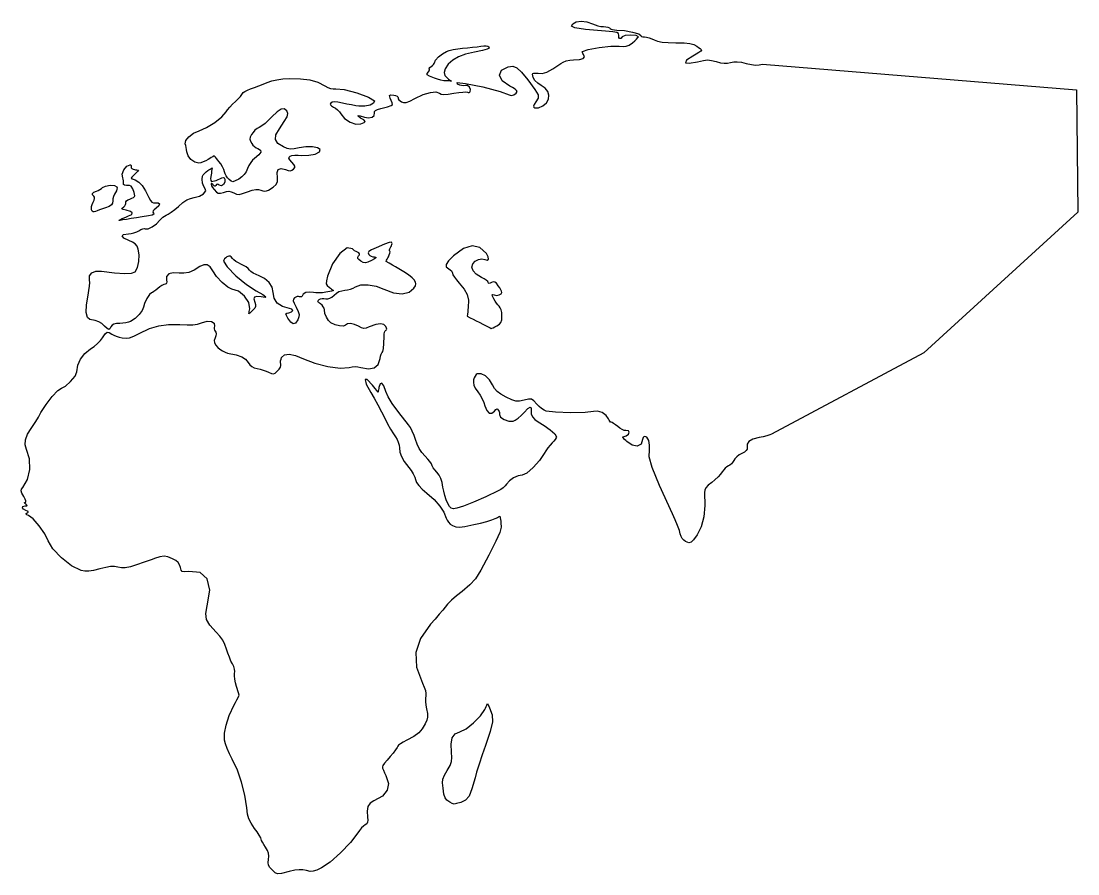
# Model space of a CAD drawing. Extents: x 3 to 368, y 10 to 203.
# Drawn here: x 162.1 to 368.5, y 36.7 to 203.4 of the extents above; entities that cross this region are included whole.
import ezdxf

# ---------------------------------------------------------------- set-up
doc = ezdxf.new("R2010")
doc.units = 0
doc.layers.add('Ebene_1', color=7, linetype='CONTINUOUS')

msp = doc.modelspace()

# ---------------------------------------------------------------- linework, layer by layer
at = {"layer": 'Ebene_1', "color": 7}
for points in [[(211.106379, 37.523516), (210.682312, 38.003223), (210.449459, 38.443233), (210.37854, 38.933165), (210.440284, 39.562631), (210.494115, 40.190225), (210.420229, 40.748879), (210.199619, 41.310949), (209.813274, 41.948794), (209.495387, 42.445209), (209.23506, 42.906171), (209.059165, 43.280259), (208.994561, 43.516045), (208.891206, 43.79529), (208.609794, 44.287702), (208.193301, 44.923789), (207.684711, 45.634052), (207.002383, 46.619493), (206.573097, 47.47402), (206.31816, 48.402754), (206.158863, 49.610814), (205.783005, 52.141168), (205.164761, 54.655689), (204.339162, 57.035624), (203.341241, 59.162211), (202.827453, 60.177508), (202.373275, 61.21494), (202.027942, 62.15286), (201.840696, 62.869617), (201.815212, 64.215749), (202.124626, 65.829682), (202.761825, 67.685316), (203.719687, 69.756556), (203.967105, 70.237802), (204.214524, 70.71905), (204.461945, 71.200298), (204.709364, 71.681543), (204.570338, 72.100113), (204.43131, 72.518685), (204.292285, 72.937257), (204.153259, 73.355827), (203.951504, 74.077836), (203.819822, 74.78835), (203.768619, 75.411488), (203.808296, 75.871369), (203.858444, 76.303175), (203.802471, 76.768116), (203.641822, 77.259829), (203.377935, 77.771955), (203.087599, 78.32793), (202.771293, 79.058635), (202.467224, 79.869151), (202.213597, 80.664569), (201.890717, 81.596854), (201.472512, 82.415555), (200.920406, 83.183758), (200.195832, 83.964551), (198.941845, 85.325537), (198.291978, 86.468018), (198.161148, 87.644755), (198.464269, 89.108506), (198.955553, 92.172928), (198.470864, 94.39864), (197.075453, 95.664457), (194.834569, 95.849209), (194.030479, 95.749451), (193.584096, 95.803175), (193.358522, 96.077143), (193.216857, 96.638113), (193.052147, 97.144273), (192.758856, 97.571735), (192.30373, 97.956593), (191.653521, 98.334946), (190.780323, 98.712819), (190.020027, 98.840888), (189.203544, 98.719917), (188.161778, 98.350665), (187.692521, 98.175922), (186.907644, 97.900837), (185.916525, 97.563153), (184.828533, 97.200604), (183.435151, 96.770263), (182.44785, 96.552791), (181.69404, 96.523751), (181.001134, 96.658709), (180.326645, 96.792542), (179.589834, 96.791413), (178.674601, 96.645233), (177.46485, 96.343535), (176.227994, 96.034174), (175.303871, 95.889465), (174.545495, 95.897452), (173.805867, 96.046214), (171.962199, 96.945504), (169.980223, 98.477764), (168.305412, 100.241475), (167.38324, 101.835119), (166.734233, 103.175443), (165.641082, 104.759004), (164.46209, 106.121254), (163.555573, 106.797656), (163.231426, 106.906873), (163.081321, 107.015923), (163.097944, 107.13746), (163.273949, 107.284128), (163.452773, 107.430339), (163.475266, 107.548694), (163.334598, 107.651962), (163.023968, 107.752913), (162.536604, 107.987948), (162.346818, 108.290781), (162.46773, 108.553648), (162.912462, 108.66878), (163.195875, 108.683089), (163.301299, 108.730991), (163.233137, 108.829848), (162.995793, 108.997013), (162.812259, 109.133702), (162.734665, 109.236233), (162.76399, 109.301212), (162.901218, 109.325229), (163.031416, 109.403405), (163.025686, 109.629888), (162.885143, 110.000113), (162.61091, 110.509502), (162.246841, 111.166766), (162.105885, 111.596706), (162.176395, 111.924668), (162.446716, 112.276007), (163.342199, 113.817953), (163.773248, 115.77125), (163.712124, 117.834706), (163.131091, 119.707135), (162.890637, 120.578341), (162.975917, 121.56948), (163.379209, 122.647879), (164.092803, 123.78086), (164.486249, 124.351598), (164.973093, 125.13008), (165.491428, 126.013932), (165.979356, 126.900785), (166.966135, 128.485423), (168.156692, 130.029077), (169.268823, 131.199162), (170.020316, 131.663099), (170.78218, 132.056454), (171.771914, 132.978601), (172.629655, 134.042652), (172.995539, 134.861726), (173.181188, 136.13242), (173.714531, 137.342183), (174.560157, 138.431973), (175.682662, 139.342735), (176.369957, 139.837953), (177.038446, 140.414446), (177.611659, 141.000613), (178.013131, 141.524852), (178.502454, 142.261452), (178.876644, 142.585618), (179.27526, 142.549341), (179.837856, 142.204604), (180.198824, 142.008962), (180.695623, 141.814999), (181.262731, 141.645115), (181.834632, 141.521725), (182.594199, 141.447938), (183.295318, 141.536454), (184.099403, 141.828035), (185.167877, 142.363444), (187.161142, 143.310175), (188.987165, 143.876807), (190.89101, 144.116306), (193.117758, 144.081644), (194.542658, 144.023424), (195.638719, 144.059055), (196.524942, 144.199079), (197.320329, 144.454042), (198.420431, 144.740545), (199.301786, 144.695082), (199.824396, 144.355998), (199.848272, 143.761638), (199.79861, 143.528105), (199.809955, 143.274186), (199.877451, 143.03053), (199.996244, 142.827773), (200.130687, 142.586171), (200.174519, 142.288082), (200.127698, 141.923886), (199.990177, 141.483958), (199.835558, 140.968315), (199.850996, 140.560036), (200.066165, 140.154287), (200.510772, 139.646237), (200.931551, 139.276105), (201.431977, 138.94183), (201.949366, 138.680117), (202.421038, 138.527666), (204.097405, 138.149079), (205.215027, 137.768324), (205.934087, 137.312437), (206.414774, 136.708447), (206.745789, 136.25425), (207.144801, 135.911514), (207.632514, 135.666505), (208.229646, 135.505498), (208.787774, 135.375774), (209.389379, 135.194796), (209.962135, 134.986533), (210.433722, 134.774957), (210.983175, 134.51993), (211.37197, 134.464786), (211.732786, 134.628791), (212.198294, 135.031209), (212.523431, 135.388971), (212.738634, 135.742491), (212.837212, 136.077085), (212.812461, 136.378067), (212.768059, 136.661931), (212.786318, 136.996432), (212.861469, 137.339821), (212.987763, 137.650353), (213.550404, 138.174781), (214.456876, 138.303158), (215.695324, 138.036252), (217.253896, 137.37483), (219.45808, 136.522135), (222.004368, 135.896675), (224.397612, 135.591714), (226.142677, 135.700522), (226.74035, 135.82617), (227.322772, 135.869499), (227.886373, 135.830499), (228.427568, 135.709158), (229.948317, 135.416761), (231.071922, 135.608991), (231.822628, 136.297235), (232.224687, 137.492887), (232.314696, 137.947191), (232.419409, 138.319228), (232.525824, 138.570606), (232.620939, 138.662929), (232.763596, 138.847172), (232.869737, 139.411182), (232.941331, 140.371878), (232.980351, 141.746182), (233.014543, 142.231519), (233.094019, 142.62897), (233.206933, 142.897519), (233.341432, 142.99615), (233.465649, 143.041043), (233.501647, 143.174209), (233.449529, 143.39338), (233.3094, 143.696281), (232.911433, 144.123619), (232.286381, 144.255704), (231.365151, 144.091087), (230.078653, 143.62831), (229.478933, 143.414832), (229.016103, 143.360148), (228.571704, 143.471683), (228.027278, 143.756857), (227.212838, 144.138122), (226.465333, 144.30631), (225.862515, 144.254711), (225.48213, 143.976609), (225.061961, 143.802769), (224.303398, 143.844086), (223.416738, 144.066813), (222.61226, 144.437199), (222.131362, 144.884013), (221.720898, 145.530624), (221.434956, 146.269425), (221.327624, 146.99282), (221.268445, 147.279924), (221.107319, 147.594399), (220.868847, 147.898175), (220.577644, 148.153171), (220.209406, 148.437386), (220.053648, 148.645107), (220.09739, 148.820742), (220.327652, 149.008696), (220.581522, 149.121707), (220.903142, 149.187498), (221.251269, 149.201186), (221.584655, 149.157857), (221.977596, 149.127941), (222.370523, 149.230173), (222.779471, 149.471425), (223.220475, 149.858566), (223.678476, 150.244666), (224.179714, 150.531573), (224.720393, 150.717569), (225.296719, 150.800926), (225.834451, 150.873567), (226.41339, 151.024378), (226.963975, 151.231321), (227.416645, 151.472364), (228.474482, 151.845289), (229.873308, 151.885215), (231.429393, 151.606961), (232.959013, 151.025344), (234.849269, 150.30257), (236.527027, 150.096372), (237.88957, 150.403348), (238.834182, 151.220088), (239.108674, 151.684773), (239.203538, 152.035919), (239.120595, 152.379959), (238.861671, 152.823333), (238.466466, 153.238299), (237.768534, 153.791076), (236.866407, 154.409541), (235.858626, 155.021559), (235.235736, 155.375957), (234.612849, 155.730352), (233.989959, 156.08475), (233.367069, 156.439148), (233.483771, 156.664824), (233.600475, 156.8905), (233.717177, 157.116179), (233.833879, 157.341855), (234.000396, 157.707096), (234.108707, 158.034248), (234.149618, 158.28757), (234.113942, 158.431309), (234.063052, 158.538446), (234.062487, 158.692108), (234.109489, 158.871762), (234.20114, 159.056888), (234.312677, 159.26124), (234.413814, 159.493241), (234.493421, 159.724375), (234.540369, 159.926116), (234.459199, 160.177909), (234.007206, 160.151662), (233.043843, 159.81095), (231.428564, 159.119324), (230.508528, 158.686878), (230.010414, 158.368179), (229.864838, 158.09996), (230.00241, 157.818957), (230.216222, 157.627594), (230.497851, 157.468669), (230.810689, 157.358743), (231.118122, 157.314369), (231.398781, 157.275112), (231.408997, 157.160883), (231.132078, 156.951409), (230.551321, 156.626419), (229.827404, 156.268547), (229.341753, 156.134212), (228.93449, 156.213573), (228.445735, 156.496789), (228.052946, 156.786058), (227.860259, 157.026429), (227.8512, 157.256316), (228.009286, 157.514121), (228.17499, 157.757405), (228.197766, 157.939319), (228.069374, 158.085392), (227.781606, 158.221144), (227.512332, 158.349318), (227.238117, 158.525862), (226.99106, 158.727484), (226.803263, 158.930896), (225.764234, 159.091935), (224.343197, 157.957884), (222.935998, 155.966225), (221.938486, 153.554441), (221.713747, 152.636818), (221.680865, 152.084851), (221.871472, 151.713331), (222.317206, 151.337052), (222.519161, 151.184717), (222.721116, 151.032382), (222.923072, 150.880047), (223.125027, 150.727712), (222.754515, 150.651303), (222.384002, 150.574891), (222.013492, 150.498483), (221.64298, 150.422074), (220.991839, 150.324075), (220.314514, 150.283187), (219.691105, 150.300825), (219.201715, 150.378451), (218.446082, 150.460481), (217.732935, 150.337974), (217.202337, 150.056432), (216.994348, 149.661352), (216.95456, 149.555812), (216.846229, 149.498451), (216.685901, 149.493117), (216.490118, 149.543697), (216.256918, 149.587774), (215.994711, 149.564745), (215.735608, 149.481184), (215.511707, 149.343652), (215.295488, 149.086906), (215.264461, 148.754821), (215.43496, 148.249299), (215.823315, 147.47225), (216.239533, 146.639359), (216.41328, 146.070407), (216.365957, 145.587285), (216.118968, 145.011877), (215.695883, 144.388626), (215.258297, 144.228422), (214.776804, 144.535985), (214.222, 145.316025), (213.91103, 145.86804), (213.827275, 146.167884), (213.986957, 146.310009), (214.406302, 146.388878), (214.941068, 146.560546), (215.139767, 146.819908), (214.993759, 147.081567), (214.494412, 147.260132), (213.128386, 147.647801), (212.136677, 148.306985), (211.532191, 149.224941), (211.327828, 150.388924), (211.11107, 151.397434), (210.521677, 152.348579), (209.650973, 153.133761), (208.590281, 153.644377), (208.003103, 153.861776), (207.452259, 154.139739), (206.999549, 154.442507), (206.706775, 154.734314), (206.431097, 155.032205), (206.024926, 155.351534), (205.542958, 155.654005), (205.039889, 155.901331), (204.538721, 156.145938), (204.061932, 156.441019), (203.663423, 156.7494), (203.397104, 157.033928), (203.151655, 157.326909), (202.913434, 157.465451), (202.644855, 157.459384), (202.308339, 157.318518), (202.05715, 157.14647), (201.851449, 156.933959), (201.71246, 156.707992), (201.661415, 156.495569), (202.357705, 155.367098), (204.045292, 153.649646), (206.122253, 151.897904), (207.986672, 150.666574), (209.289495, 149.967208), (209.894094, 149.537541), (209.798988, 149.379285), (209.002689, 149.494158), (208.163414, 149.604493), (207.681816, 149.478362), (207.543423, 149.104073), (207.733767, 148.46994), (207.904537, 148.010067), (207.911282, 147.652065), (207.732988, 147.310153), (207.348627, 146.898549), (207.157168, 146.714588), (206.965708, 146.530624), (206.774248, 146.346664), (206.582789, 146.1627), (206.626358, 146.410937), (206.669925, 146.659174), (206.713495, 146.907411), (206.757061, 147.155648), (206.56535, 148.420633), (205.744617, 149.666841), (204.548887, 150.617515), (203.232179, 150.995908), (202.477805, 151.382984), (201.386412, 152.326766), (200.294251, 153.501087), (199.537566, 154.57978), (199.009937, 155.367626), (198.431235, 155.76548), (197.779115, 155.780833), (197.031232, 155.421209), (195.889767, 154.734356), (194.856608, 154.305861), (193.888682, 154.122555), (192.942918, 154.171272), (191.809991, 154.227197), (190.976671, 153.993271), (190.508777, 153.505978), (190.472125, 152.801791), (190.535904, 152.440795), (190.51629, 152.18988), (190.41154, 152.043438), (190.2199, 151.995869), (189.967009, 151.930148), (189.614423, 151.751205), (189.208828, 151.486365), (188.796919, 151.162964), (188.400761, 150.839531), (188.038049, 150.574606), (187.748929, 150.395531), (187.573539, 150.329652), (187.153338, 149.988586), (186.630841, 149.182684), (186.185406, 148.236604), (185.996394, 147.475016), (185.772267, 146.83096), (185.186233, 146.063231), (184.364627, 145.308503), (183.433793, 144.703456), (183.045089, 144.558218), (182.524948, 144.439282), (181.94134, 144.358916), (181.362243, 144.329401), (180.705066, 144.295083), (180.229575, 144.180501), (179.89241, 143.968213), (179.650221, 143.640785), (179.424, 143.259861), (179.218328, 143.151242), (178.920958, 143.330749), (178.41965, 143.814199), (177.858962, 144.312775), (177.285534, 144.647017), (176.559114, 144.877903), (175.539454, 145.066408), (175.035687, 145.485787), (174.803602, 146.485793), (174.850019, 147.974995), (175.181757, 149.861964), (175.357973, 150.751151), (175.472592, 151.597591), (175.515891, 152.305563), (175.478144, 152.779341), (175.475886, 153.618856), (175.902902, 154.219758), (176.699271, 154.537066), (177.80506, 154.525805), (180.370373, 154.189746), (182.32948, 154.061713), (183.670648, 154.14187), (184.38215, 154.430391), (184.841972, 155.237939), (185.119114, 156.412811), (185.179016, 157.702253), (184.987105, 158.853511), (184.741617, 159.41767), (184.392641, 159.84636), (183.87699, 160.196496), (183.13148, 160.524992), (182.152849, 161.006688), (181.811986, 161.424047), (182.112107, 161.720807), (183.056417, 161.840717), (183.581463, 161.891475), (184.145651, 162.020987), (184.681249, 162.209658), (185.120534, 162.437891), (185.492229, 162.649876), (185.843807, 162.794309), (186.135639, 162.858351), (186.328106, 162.829164), (186.888572, 162.835627), (187.706615, 163.201618), (188.547415, 163.791779), (189.176146, 164.47076), (189.436107, 164.794037), (189.75902, 165.086826), (190.103774, 165.316919), (190.42925, 165.45212), (190.845149, 165.647116), (191.436106, 166.040023), (192.123399, 166.573773), (192.828311, 167.191295), (193.70355, 167.952493), (194.445619, 168.456875), (195.152955, 168.759231), (195.924009, 168.914349), (196.92885, 169.193743), (197.744616, 169.680072), (198.179334, 170.216342), (198.041029, 170.645565), (197.757488, 171.061868), (197.545576, 171.760552), (197.451918, 172.51923), (197.523142, 173.115512), (197.666015, 173.356335), (197.91135, 173.637637), (198.224741, 173.924434), (198.571779, 174.181739), (198.78535, 174.321676), (198.998922, 174.461613), (199.212491, 174.60155), (199.426062, 174.741487), (199.371232, 174.398604), (199.316405, 174.055721), (199.261575, 173.712835), (199.206745, 173.369952), (199.112245, 172.656805), (199.128163, 172.254906), (199.275291, 172.092171), (199.574452, 172.096517), (199.861946, 172.167333), (200.21079, 172.28763), (200.576948, 172.44058), (200.91639, 172.609352), (201.308724, 172.800724), (201.567943, 172.850531), (201.739867, 172.753776), (201.870321, 172.505477), (201.902802, 171.945472), (201.654644, 171.473368), (201.250132, 171.226144), (200.813563, 171.340788), (200.605833, 171.480384), (200.431392, 171.52193), (200.282014, 171.46504), (200.149474, 171.309324), (200.024134, 171.153571), (199.903472, 171.110518), (199.777926, 171.181243), (199.637935, 171.366815), (199.51831, 171.525246), (199.394803, 171.629445), (199.281971, 171.670466), (199.194366, 171.639368), (199.188496, 171.497921), (199.298182, 171.238489), (199.504001, 170.898021), (199.786528, 170.513457), (200.231841, 170.000027), (200.598083, 169.760869), (201.02066, 169.753701), (201.634979, 169.936247), (202.209826, 170.100944), (202.688594, 170.141623), (203.143321, 170.054724), (203.646061, 169.836677), (204.193973, 169.601481), (204.710586, 169.547447), (205.37052, 169.687319), (206.348398, 170.033837), (207.251136, 170.346743), (207.922331, 170.496814), (208.447615, 170.494556), (208.912621, 170.350716), (209.315284, 170.206086), (209.68655, 170.160879), (210.050259, 170.215396), (210.430257, 170.369936), (211.359011, 170.925846), (211.92652, 171.473927), (212.178014, 172.077798), (212.158738, 172.801088), (212.098983, 173.793441), (212.336332, 174.389302), (212.874953, 174.592962), (213.719015, 174.408716), (214.290306, 174.219613), (214.694883, 174.167569), (215.006403, 174.256361), (215.298525, 174.48977), (215.532135, 174.777123), (215.570294, 175.043488), (215.394038, 175.370343), (214.984395, 175.839179), (214.588406, 176.292307), (214.414676, 176.601123), (214.447168, 176.826266), (214.669841, 177.028365), (214.99937, 177.14236), (215.533453, 177.207723), (216.198255, 177.219689), (216.919951, 177.173506), (218.282167, 177.182876), (219.524086, 177.43297), (220.361981, 177.834849), (220.512126, 178.299564), (219.973104, 178.633041), (218.98636, 178.806712), (217.739945, 178.806148), (216.421911, 178.61652), (215.458345, 178.431548), (214.739344, 178.397329), (214.087208, 178.526113), (213.324228, 178.830156), (212.259537, 179.480935), (211.782731, 180.243878), (211.880427, 181.178911), (212.53925, 182.345965), (213.505573, 183.758775), (214.032784, 184.727884), (214.173446, 185.380952), (213.980116, 185.845639), (213.460798, 186.248915), (212.862214, 186.213208), (212.100631, 185.70503), (211.092322, 184.690907), (210.437561, 184.022811), (209.752864, 183.414187), (209.119411, 182.932197), (208.618376, 182.644009), (208.194628, 182.40782), (207.771608, 182.067417), (207.398346, 181.668338), (207.123891, 181.256127), (206.869171, 180.709816), (206.785111, 180.309833), (206.872149, 179.942736), (207.130721, 179.495072), (207.383134, 179.174273), (207.691321, 178.879356), (208.016289, 178.643037), (208.319048, 178.498034), (208.855719, 178.199607), (208.929777, 177.784421), (208.537886, 177.242453), (207.676725, 176.563678), (207.318491, 176.237869), (206.947697, 175.764447), (206.608093, 175.206894), (206.343428, 174.628706), (206.040507, 173.972042), (205.65725, 173.415099), (205.182645, 172.9447), (204.605692, 172.547658), (203.900447, 172.160142), (203.457576, 172.020631), (203.114331, 172.121028), (202.707968, 172.453235), (202.4299, 172.76257), (202.172082, 173.152966), (201.963246, 173.574425), (201.832134, 173.97695), (201.682353, 174.417445), (201.422683, 174.942291), (201.08963, 175.485696), (200.719693, 175.981879), (200.491685, 176.254997), (200.263678, 176.528115), (200.035668, 176.80123), (199.807661, 177.074347), (199.518564, 176.898111), (199.229466, 176.721874), (198.940366, 176.545635), (198.651269, 176.369399), (198.149662, 176.096165), (197.638738, 175.873337), (197.17832, 175.723844), (196.828227, 175.670611), (196.024108, 175.871248), (195.280195, 176.382155), (194.719239, 177.088786), (194.463992, 177.876604), (194.417225, 178.291253), (194.344629, 178.716545), (194.256127, 179.10252), (194.161641, 179.399218), (194.246438, 180.056305), (194.840521, 180.806104), (195.781439, 181.496219), (196.906735, 181.974264), (198.308493, 182.584748), (199.914883, 183.586588), (201.330275, 184.702518), (202.159037, 185.65526), (202.435872, 186.078024), (202.867918, 186.608345), (203.396046, 187.178456), (203.961122, 187.720585), (204.491861, 188.222506), (204.926489, 188.68313), (205.220155, 189.051415), (205.328012, 189.27631), (205.452943, 189.449019), (205.793103, 189.675208), (206.296542, 189.925537), (206.911304, 190.170658), (207.657573, 190.443934), (208.519076, 190.770925), (209.38917, 191.110576), (210.16122, 191.421837), (211.059844, 191.729055), (212.074619, 191.956111), (213.215999, 192.104828), (214.49444, 192.177027), (216.661334, 192.141797), (218.488328, 191.906152), (220.043733, 191.456248), (221.395871, 190.778237), (222.003445, 190.443699), (222.557806, 190.237034), (223.07305, 190.154427), (223.563284, 190.192062), (225.191162, 190.017614), (227.669581, 189.359458), (229.980143, 188.533247), (231.104446, 187.854641), (230.954405, 187.372241), (230.260291, 186.980082), (229.234159, 186.754338), (228.088074, 186.771187), (227.446637, 186.874184), (226.632036, 187.0204), (225.748833, 187.190366), (224.901582, 187.364613), (223.979565, 187.538078), (223.320596, 187.601566), (222.876954, 187.555849), (222.600932, 187.401697), (222.472696, 187.20448), (222.511606, 187.01816), (222.728736, 186.826367), (223.135173, 186.612742), (223.52615, 186.378398), (223.918712, 186.046511), (224.267226, 185.661241), (224.526046, 185.266756), (225.271285, 184.35276), (226.336519, 183.646058), (227.484302, 183.263523), (228.477199, 183.322016), (229.077763, 183.587164), (229.269637, 183.819329), (229.048677, 184.090101), (228.410745, 184.471076), (227.902222, 184.810349), (227.901376, 184.966288), (228.342718, 184.922273), (229.160891, 184.661683), (229.948257, 184.519991), (230.63754, 184.650953), (231.078388, 184.991807), (231.120448, 185.479777), (231.118472, 185.71716), (231.317633, 185.929978), (231.733767, 186.128869), (232.382774, 186.324463), (233.676452, 186.669793), (234.364699, 186.913548), (234.606409, 187.135265), (234.560468, 187.414467), (234.175777, 188.380291), (234.077423, 188.851862), (234.29665, 188.985666), (234.864707, 188.938185), (235.23485, 188.863495), (235.523529, 188.741832), (235.70342, 188.589198), (235.74719, 188.421586), (235.771377, 188.234094), (235.896396, 188.024251), (236.10189, 187.817698), (236.367503, 187.640076), (236.798186, 187.491322), (237.300872, 187.528525), (237.993372, 187.780151), (238.993494, 188.274672), (240.636572, 189.035157), (242.027566, 189.473767), (243.108133, 189.577695), (243.819928, 189.334134), (244.164417, 189.157367), (244.690014, 189.097), (245.484653, 189.152725), (246.636258, 189.324228), (247.566761, 189.461092), (248.377371, 189.543128), (248.980994, 189.564013), (249.290535, 189.517384), (249.433405, 189.46762), (249.583208, 189.479953), (249.722166, 189.549349), (249.832495, 189.670775), (249.864637, 190.063326), (249.649417, 190.494121), (249.310387, 190.799144), (248.971082, 190.814384), (248.452575, 190.731264), (247.805646, 190.863395), (247.313027, 191.115459), (247.257457, 191.392127), (248.915185, 191.245349), (252.267133, 190.544114), (255.658428, 189.674043), (257.434182, 189.020752), (257.835671, 188.89071), (258.354062, 189.009398), (258.802282, 189.297996), (258.993262, 189.677675), (258.87726, 189.860583), (258.561417, 190.117668), (258.093966, 190.414797), (257.523149, 190.717839), (256.08547, 191.736043), (255.543739, 192.832919), (255.914141, 193.812374), (257.212854, 194.478309), (258.125962, 194.575475), (258.942603, 194.26489), (259.857536, 193.41616), (261.065526, 191.898885), (262.46372, 190.010886), (263.083842, 188.971087), (263.092732, 188.334972), (262.657232, 187.658017), (262.314411, 187.142377), (262.170734, 186.810063), (262.215847, 186.604608), (262.439407, 186.469536), (263.156203, 186.474786), (263.988875, 186.849046), (264.719156, 187.455384), (265.128779, 188.156858), (265.188548, 188.948435), (264.958892, 189.666166), (264.446938, 190.297091), (263.659806, 190.828253), (262.991515, 191.272403), (262.463935, 191.819493), (262.117631, 192.416413), (261.993182, 193.010045), (262.061102, 193.169055), (262.264579, 193.25452), (262.603183, 193.266373), (263.076487, 193.204519), (263.879059, 193.178893), (264.774717, 193.445748), (265.926578, 194.076597), (267.49776, 195.142956), (267.984007, 195.414934), (268.579671, 195.626047), (269.249263, 195.766436), (269.957288, 195.826239), (271.165035, 195.912842), (271.89382, 196.110905), (272.15542, 196.426534), (271.96161, 196.865833), (271.819627, 197.063744), (271.726525, 197.248983), (271.690267, 197.400796), (271.718823, 197.498422), (272.842104, 197.861425), (274.993058, 198.230758), (277.301164, 198.484741), (278.895903, 198.501675), (279.673369, 198.423589), (280.273212, 198.486827), (280.832647, 198.727337), (281.488885, 199.181077), (281.943339, 199.550886), (282.315499, 199.897859), (282.566957, 200.183064), (282.659311, 200.36757), (282.20022, 200.591016), (281.171184, 200.654556), (280.094566, 200.56471), (279.492727, 200.328005), (279.222129, 200.042427), (278.976813, 200.0146), (278.820846, 200.216716), (278.818306, 200.620935), (278.798466, 200.9609), (278.467879, 201.178581), (277.661903, 201.327004), (276.215901, 201.459211), (272.311306, 201.788988), (270.244858, 202.07086), (269.570618, 202.405073), (269.842638, 202.891873), (270.537313, 203.282829), (271.491481, 203.407436), (272.583701, 203.266652), (273.69253, 202.861443), (274.194228, 202.654295), (274.769684, 202.48466), (275.347856, 202.370041), (275.857702, 202.327945), (276.299416, 202.301642), (276.692092, 202.230028), (276.993011, 202.124042), (277.15946, 201.994618), (277.325565, 201.865193), (277.625542, 201.759208), (278.016823, 201.687594), (278.456839, 201.661291), (279.917023, 201.543991), (281.493395, 201.261458), (282.720237, 200.917737), (283.13183, 200.616868), (283.130983, 200.504702), (283.261029, 200.41285), (283.499159, 200.350786), (283.822696, 200.327982), (284.244494, 200.282689), (284.750166, 200.159363), (285.276174, 199.976844), (285.758986, 199.753962), (286.423947, 199.484491), (287.293222, 199.304913), (288.453714, 199.203183), (289.992322, 199.167259), (291.589968, 199.133545), (292.704751, 199.03234), (293.484128, 198.840855), (294.075547, 198.536309), (294.431085, 198.279543), (294.721517, 198.037481), (294.916925, 197.837349), (294.987387, 197.706381), (294.851057, 197.54999), (294.483288, 197.280637), (293.940205, 196.936126), (293.277922, 196.554259), (292.086476, 195.758082), (291.878385, 195.2777), (292.608364, 195.164611), (294.231125, 195.470312), (295.34332, 195.729708), (296.17072, 195.81948), (296.940893, 195.741279), (297.881415, 195.496756), (298.708397, 195.286351), (299.414161, 195.189958), (300.047217, 195.204605), (300.656069, 195.327335), (301.280776, 195.449001), (301.966249, 195.460911), (302.765164, 195.359926), (303.730194, 195.142877), (304.722025, 194.918756), (305.529059, 194.819818), (306.234304, 194.841831), (306.92077, 194.980597), (368.251051, 189.944415), (368.491476, 166.081035), (338.378854, 138.590076), (308.649909, 122.671154), (308.30818, 122.535775), (307.740976, 122.365982), (307.027182, 122.183463), (306.245689, 122.009922), (305.026695, 121.674215), (304.245148, 121.245593), (303.874726, 120.701836), (303.889119, 120.020729), (303.879947, 119.743674), (303.704286, 119.467667), (303.358654, 119.189003), (302.839563, 118.903973), (302.346586, 118.617661), (301.886106, 118.258593), (301.509667, 117.872645), (301.268807, 117.505706), (301.071644, 117.167646), (300.814178, 116.860334), (300.529783, 116.61764), (300.251828, 116.473436), (299.959025, 116.321236), (299.634213, 116.056768), (299.31693, 115.717233), (299.046719, 115.339822), (298.709029, 114.887807), (298.20802, 114.345136), (297.611289, 113.780034), (296.986438, 113.260717), (296.282175, 112.675913), (295.833681, 112.186548), (295.606572, 111.745254), (295.566457, 111.304668), (295.657899, 108.757424), (295.448671, 106.486712), (294.948695, 104.551333), (294.167879, 103.010092), (293.448839, 102.013882), (292.955133, 101.536297), (292.495882, 101.467996), (291.880194, 101.69963), (291.503077, 101.935184), (291.204884, 102.263056), (290.984376, 102.685046), (290.840304, 103.202949), (290.657246, 103.857106), (290.314933, 104.806047), (289.862325, 105.922575), (289.34837, 107.079491), (286.791575, 112.67048), (285.349369, 116.169338), (284.774375, 118.26174), (284.81922, 119.633357), (284.860198, 120.53953), (284.668479, 121.429667), (284.324103, 122.074567), (283.90712, 122.245035), (283.74544, 122.153832), (283.611715, 122.008341), (283.519838, 121.828597), (283.483702, 121.634625), (283.179337, 120.739402), (282.437315, 120.353455), (281.450296, 120.503115), (280.410923, 121.214704), (280.189754, 121.435873), (279.968582, 121.657042), (279.747413, 121.878211), (279.526244, 122.09938), (279.716515, 122.169767), (279.906784, 122.240153), (280.097055, 122.310536), (280.287326, 122.380923), (280.756512, 122.695106), (280.888448, 123.065698), (280.696492, 123.347534), (280.193996, 123.395444), (279.89567, 123.423327), (279.49941, 123.574023), (279.056871, 123.822926), (278.619709, 124.145427), (278.204442, 124.475909), (277.821514, 124.746549), (277.51348, 124.929412), (277.322892, 124.996572), (277.195334, 125.049463), (277.058916, 125.193476), (276.929977, 125.406613), (276.824861, 125.666878), (276.357117, 126.351829), (275.561157, 126.88498), (274.65664, 127.161713), (273.863226, 127.077414), (272.252756, 126.887207), (269.396436, 126.847879), (266.462572, 126.947306), (264.619483, 127.173361), (264.232624, 127.360406), (263.765597, 127.685509), (263.277237, 128.102941), (262.826384, 128.566971), (262.226129, 129.218986), (261.762756, 129.51427), (261.206211, 129.52093), (260.326426, 129.307088), (259.448004, 129.107576), (258.749995, 129.111923), (257.960074, 129.36776), (256.805927, 129.922702), (255.770521, 130.49005), (255.057588, 131.013426), (254.557767, 131.592216), (254.161699, 132.325804), (253.54895, 133.313255), (252.766695, 134.060317), (251.941894, 134.475197), (251.201504, 134.46611), (250.990187, 134.314602), (250.784984, 134.04412), (250.60934, 133.692948), (250.486714, 133.299369), (250.428667, 132.758759), (250.527123, 132.236695), (250.810519, 131.650605), (251.307284, 130.917908), (251.73609, 130.271085), (252.138795, 129.54994), (252.470195, 128.842454), (252.685079, 128.236607), (253.054908, 127.310411), (253.523033, 126.808761), (254.039568, 126.759564), (254.554629, 127.190723), (254.807288, 127.503637), (254.992993, 127.625836), (255.154438, 127.564851), (255.334321, 127.328213), (255.448068, 127.108407), (255.525109, 126.878328), (255.558631, 126.665273), (255.541839, 126.496524), (255.749239, 126.018773), (256.453572, 125.546426), (257.360934, 125.224351), (258.177411, 125.197427), (258.602472, 125.396913), (259.150189, 125.787063), (259.749894, 126.311547), (260.330927, 126.914041), (261.056425, 127.667004), (261.514979, 127.965584), (261.720708, 127.812882), (261.687725, 127.211994), (261.717082, 126.641338), (261.983065, 126.06946), (262.454449, 125.542873), (263.100013, 125.108095), (264.283709, 124.388713), (265.437606, 123.521239), (266.312608, 122.711574), (266.659628, 122.165629), (266.591316, 121.95195), (266.405315, 121.655572), (266.130032, 121.315678), (265.793878, 120.971445), (265.40587, 120.556548), (264.989397, 120.024237), (264.594433, 119.443085), (264.27095, 118.88166), (263.352046, 117.499999), (262.122059, 116.130296), (260.895121, 115.081736), (259.985355, 114.663508), (259.168683, 114.517997), (258.298998, 114.130348), (257.505482, 113.573896), (256.917323, 112.921971), (256.631257, 112.576508), (256.228051, 112.209264), (255.761284, 111.864112), (255.284532, 111.584923), (252.840154, 110.416859), (250.470969, 109.374107), (248.494536, 108.590151), (247.228414, 108.198477), (246.540864, 108.100873), (246.101672, 108.186008), (245.763669, 108.536345), (245.379675, 109.234354), (245.111544, 109.869255), (244.854786, 110.664588), (244.638531, 111.518776), (244.491908, 112.330233), (244.325182, 113.230872), (244.07957, 113.992398), (243.738567, 114.654889), (243.285659, 115.258424), (242.913402, 115.70891), (242.608554, 116.126093), (242.402577, 116.463504), (242.326928, 116.674671), (242.221456, 116.908126), (241.934278, 117.306223), (241.509254, 117.813218), (240.990244, 118.373381), (240.362667, 119.098856), (239.8469, 119.871233), (239.433267, 120.707257), (239.112095, 121.623678), (238.838319, 122.429806), (238.49315, 123.240179), (238.120784, 123.960526), (237.765401, 124.496584), (235.848212, 126.923969), (234.578782, 128.665204), (233.797427, 129.956416), (233.344463, 131.033734), (232.911509, 132.131048), (232.530591, 132.635405), (232.218766, 132.536813), (231.993096, 131.82528), (231.951236, 131.583625), (231.909377, 131.341969), (231.867521, 131.100314), (231.825662, 130.858658), (231.543756, 131.214597), (231.261847, 131.570535), (230.97994, 131.926471), (230.698034, 132.28241), (229.684803, 133.353042), (229.272118, 133.368593), (229.491069, 132.470646), (230.372731, 130.80076), (231.022672, 129.695637), (231.754858, 128.390043), (232.479562, 127.047089), (233.107072, 125.829876), (233.685221, 124.7131), (234.275537, 123.643604), (234.808818, 122.74274), (235.215873, 122.131842), (235.523264, 121.641994), (235.770014, 121.088232), (235.934163, 120.529977), (235.993759, 120.026647), (236.07531, 119.149523), (236.365124, 118.307753), (236.930943, 117.359633), (237.8405, 116.16346), (238.276085, 115.563238), (238.666336, 114.91459), (238.968602, 114.295578), (239.140241, 113.784276), (239.353451, 113.219879), (239.772687, 112.614326), (240.421739, 111.93909), (241.324398, 111.16564), (242.757771, 109.893018), (243.887015, 108.627124), (244.68551, 107.402356), (245.126623, 106.253113), (245.284741, 105.841289), (245.554528, 105.448822), (245.914892, 105.100512), (246.344734, 104.82116), (246.979169, 104.555259), (247.688916, 104.486693), (248.775175, 104.627595), (250.539146, 104.990098), (251.850375, 105.296451), (253.065224, 105.620272), (254.048333, 105.922984), (254.664348, 106.166), (254.899104, 106.287395), (255.133856, 106.408793), (255.368611, 106.530188), (255.603367, 106.651583), (255.659094, 106.321736), (255.714819, 105.991891), (255.770547, 105.662044), (255.826274, 105.332197), (255.872248, 104.477699), (255.597917, 103.42547), (254.840684, 101.744707), (253.437946, 99.004605), (251.904644, 96.119024), (250.828703, 94.391635), (249.755482, 93.206245), (248.230345, 91.946668), (247.165063, 91.07052), (246.183867, 90.200198), (245.395713, 89.436344), (244.909569, 88.879593), (244.461933, 88.299869), (243.778636, 87.473465), (242.952626, 86.510577), (242.076848, 85.521388), (240.083622, 82.763637), (239.166332, 80.0278), (239.30439, 77.165993), (240.477209, 74.030318), (240.839473, 73.238445), (241.070486, 72.552817), (241.169275, 71.977182), (241.134858, 71.515275), (241.084281, 71.065122), (241.097602, 70.441236), (241.169574, 69.726076), (241.29494, 69.002108), (241.463251, 68.073295), (241.484926, 67.384199), (241.345026, 66.770337), (241.028632, 66.06722), (240.440597, 65.070476), (239.750129, 64.300473), (238.794355, 63.61301), (237.410396, 62.863894), (236.730921, 62.498419), (236.174492, 62.151568), (235.798524, 61.862504), (235.660441, 61.670384), (235.542085, 61.4142), (235.219827, 60.950692), (234.742886, 60.345667), (234.160481, 59.664927), (233.578075, 58.982697), (233.101134, 58.373611), (232.778876, 57.904095), (232.66052, 57.640573), (232.714744, 57.404025), (232.862385, 57.007955), (233.080893, 56.507566), (233.34772, 55.958071), (233.841397, 54.404918), (233.618981, 53.069202), (232.674829, 51.938995), (231.0033, 51.002379), (230.287, 50.549601), (229.848811, 49.885016), (229.67843, 48.982091), (229.765552, 47.814278), (229.828508, 47.233659), (229.78344, 46.827211), (229.613384, 46.540248), (229.301373, 46.31808), (228.986721, 46.08541), (228.610846, 45.709247), (228.220916, 45.24156), (227.864089, 44.734316), (226.432567, 42.886404), (224.48161, 40.845698), (222.452283, 39.038578), (220.785656, 37.891435), (219.848278, 37.451625), (219.155685, 37.238948), (218.537147, 37.223708), (217.821928, 37.376258), (217.117459, 37.517276), (216.386701, 37.537398), (215.533577, 37.431435), (214.462016, 37.194174), (212.975317, 36.825391), (212.182295, 36.73164), (211.690201, 36.95144), (211.106286, 37.523307), (211.106286, 37.523318), (211.106289, 37.523327), (211.106289, 37.523338), (211.106379, 37.523516)], [(242.827014, 192.253114), (241.855001, 192.645854), (241.415339, 192.898389), (241.388189, 193.136737), (241.653698, 193.486916), (241.794467, 193.685016), (241.866056, 193.848835), (241.86408, 193.961357), (241.784434, 194.005558), (241.724124, 194.049427), (241.774887, 194.161023), (241.924383, 194.32347), (242.160278, 194.519894), (242.419564, 194.734078), (242.632738, 194.944879), (242.777735, 195.12803), (242.832503, 195.259274), (243.066271, 195.754272), (243.641112, 196.395348), (244.393576, 197.025903), (245.160199, 197.489341), (245.719428, 197.679812), (246.502871, 197.861631), (247.406626, 198.014203), (248.326783, 198.116941), (249.276955, 198.200549), (250.262427, 198.30104), (251.166816, 198.405773), (251.873735, 198.502112), (252.445653, 198.563202), (252.925193, 198.561226), (253.276035, 198.498909), (253.461867, 198.379108), (253.487606, 198.125376), (253.119763, 197.905144), (252.222519, 197.66946), (250.660061, 197.369382), (248.918913, 196.971573), (247.515177, 196.455484), (246.402222, 195.7994), (245.533424, 194.981599), (244.924205, 194.109729), (244.701574, 193.380786), (244.864063, 192.761816), (245.4102, 192.219859), (245.597694, 192.089069), (245.785191, 191.958279), (245.972686, 191.827489), (246.16018, 191.696698), (245.910187, 191.700424), (245.660192, 191.704149), (245.4102, 191.707874), (245.160205, 191.7116), (244.666728, 191.758937), (244.062318, 191.876824), (243.42353, 192.047487), (242.826932, 192.25315), (242.826932, 192.253153), (242.826932, 192.253153), (242.826932, 192.253156), (242.827014, 192.253114)], [(181.495277, 164.656358), (181.828036, 164.810697), (182.241252, 164.987859), (182.68232, 165.165967), (183.098626, 165.323142), (183.703045, 165.632573), (183.818321, 165.935525), (183.451562, 166.21552), (182.609874, 166.456081), (182.043891, 166.584221), (181.801231, 166.704989), (181.848893, 166.866087), (182.153876, 167.115216), (182.373547, 167.316102), (182.520807, 167.533405), (182.582778, 167.740957), (182.546569, 167.912596), (182.538356, 168.077721), (182.681392, 168.263161), (182.952616, 168.44829), (183.328959, 168.612476), (183.717074, 168.773732), (184.03491, 168.955204), (184.249664, 169.134666), (184.328537, 169.289894), (184.213943, 169.936575), (183.932881, 170.604832), (183.579443, 171.119289), (183.247707, 171.304568), (182.67111, 171.268232), (182.280924, 171.331472), (182.08448, 171.491504), (182.089109, 171.745537), (182.123444, 171.953343), (182.106483, 172.211151), (182.043186, 172.486142), (181.938484, 172.74551), (181.85881, 173.497655), (182.170598, 174.34041), (182.734678, 175.030254), (183.411882, 175.323675), (183.502376, 175.293291), (183.563963, 175.207109), (183.591169, 175.078303), (183.578554, 174.920035), (183.607927, 174.751966), (183.749507, 174.596504), (183.980359, 174.470957), (184.277545, 174.39263), (184.473125, 174.362962), (184.668705, 174.333295), (184.864288, 174.303628), (185.059868, 174.273961), (184.872988, 174.075036), (184.686112, 173.876115), (184.499233, 173.677191), (184.312354, 173.478269), (184.125475, 173.279345), (183.938596, 173.080423), (183.75172, 172.881499), (183.56484, 172.682577), (183.775502, 172.602483), (183.986167, 172.522388), (184.196829, 172.442293), (184.407494, 172.362199), (185.080461, 171.957738), (185.745727, 171.256257), (186.407851, 170.251888), (187.071395, 168.93877), (187.368728, 168.359765), (187.645413, 168.010936), (187.935438, 167.862456), (188.272784, 167.884498), (188.865629, 167.920856), (189.105049, 167.694164), (188.974287, 167.30012), (188.456595, 166.834422), (188.067527, 166.547394), (187.864098, 166.30827), (187.835235, 166.095516), (187.969864, 165.887595), (188.016165, 165.689551), (187.696128, 165.509355), (186.959381, 165.329864), (185.755554, 165.133934), (184.656431, 164.971549), (183.581085, 164.806114), (182.652901, 164.657001), (181.995262, 164.543582), (181.468917, 164.45611), (181.219356, 164.443664), (181.232762, 164.509374), (181.495277, 164.656358)], [(175.87413, 166.497629), (175.832801, 166.783148), (175.873529, 167.16117), (175.986829, 167.582475), (176.163218, 167.997832), (176.350524, 168.417243), (176.441439, 168.759025), (176.434327, 169.01151), (176.327531, 169.163026), (176.040683, 169.443931), (176.03645, 169.729816), (176.299645, 169.988701), (176.815056, 170.188596), (177.163908, 170.305343), (177.507846, 170.471149), (177.80725, 170.663929), (178.022507, 170.861598), (178.604881, 171.178516), (179.476265, 171.316636), (180.322212, 171.260869), (180.828264, 170.996139), (180.867137, 170.808441), (180.82096, 170.543355), (180.700022, 170.236128), (180.514611, 169.922001), (180.312977, 169.564194), (180.147857, 169.138036), (180.036289, 168.696936), (179.995314, 168.294304), (179.941048, 167.823385), (179.732553, 167.481194), (179.301284, 167.201048), (178.578685, 166.916275), (177.986001, 166.706914), (177.419474, 166.500373), (176.94332, 166.320456), (176.621748, 166.190958), (176.376728, 166.126324), (176.167404, 166.15714), (175.998347, 166.281535), (175.87413, 166.497629)], [(255.009918, 143.838157), (255.526582, 144.153506), (255.824299, 144.508629), (255.96068, 145.0183), (255.993338, 145.797293), (255.957824, 146.437291), (255.855137, 146.9785), (255.691059, 147.40005), (255.471371, 147.681069), (255.228327, 147.927351), (254.952424, 148.277682), (254.677582, 148.685383), (254.437713, 149.103771), (254.176459, 149.632393), (254.092033, 149.903609), (254.185936, 149.971085), (254.459669, 149.888488), (254.969783, 149.799655), (255.466921, 149.878494), (255.843845, 150.089447), (255.993316, 150.396964), (255.93894, 150.601282), (255.790883, 150.91399), (255.571763, 151.29252), (255.304186, 151.694298), (254.930058, 152.170043), (254.62357, 152.413569), (254.324064, 152.453221), (253.970886, 152.317343), (253.688204, 152.187049), (253.486996, 152.142543), (253.366693, 152.183821), (253.326719, 152.31088), (253.222393, 152.495453), (252.938339, 152.747929), (252.517935, 153.035079), (252.004568, 153.323671), (250.99264, 153.955047), (250.372976, 154.614005), (250.14914, 155.294883), (250.324691, 155.99202), (250.765389, 156.474468), (251.408034, 156.81697), (252.088117, 156.959235), (252.641125, 156.840976), (253.118744, 156.687176), (253.359353, 156.887537), (253.332598, 157.348197), (253.00809, 157.975283), (251.721984, 159.183256), (250.214336, 159.514286), (248.493636, 158.968934), (246.568372, 157.547762), (245.552973, 156.548435), (245.091551, 155.869821), (245.14151, 155.39223), (245.660263, 154.995982), (245.919111, 154.818337), (246.131086, 154.598393), (246.274311, 154.36412), (246.326914, 154.143493), (246.430876, 153.838235), (246.713939, 153.373528), (247.132876, 152.812536), (247.644452, 152.218427), (248.653924, 151.008904), (249.232025, 149.952603), (249.458477, 148.834012), (249.413008, 147.437622), (249.371451, 147.006327), (249.329894, 146.575032), (249.288337, 146.143737), (249.246779, 145.712442), (249.819273, 145.418689), (250.391763, 145.124935), (250.964257, 144.831178), (251.536748, 144.537424), (252.433782, 144.079891), (253.183382, 143.702752), (253.707127, 143.445092), (253.926602, 143.346012), (254.042982, 143.379769), (254.286024, 143.483815), (254.620181, 143.641998), (255.009907, 143.838165), (255.009912, 143.838162), (255.009918, 143.83816), (255.009924, 143.83816), (255.009918, 143.838157)], [(245.826938, 50.730331), (245.25809, 51.113648), (244.905826, 51.58414), (244.683943, 52.323461), (244.506231, 53.513259), (244.420173, 54.499487), (244.49291, 55.250893), (244.778821, 55.9941), (245.332295, 56.955732), (245.892376, 57.926989), (246.176744, 58.675626), (246.242349, 59.449377), (246.146145, 60.495976), (246.073241, 62.109469), (246.315862, 63.306901), (246.881083, 64.105745), (247.775973, 64.52347), (249.009177, 65.114266), (250.473255, 66.240832), (251.81687, 67.592996), (252.688677, 68.86058), (252.820822, 69.146344), (252.952964, 69.432108), (253.085109, 69.717869), (253.217251, 70.003633), (253.3091, 69.802048), (253.400949, 69.600459), (253.492796, 69.398873), (253.584645, 69.197285), (254.079225, 67.81561), (254.145421, 66.420263), (253.736754, 64.570963), (252.806756, 61.827433), (252.160865, 59.988783), (251.558781, 58.182643), (251.067816, 56.616679), (250.755285, 55.498557), (250.16171, 53.324181), (249.586279, 51.941309), (248.908324, 51.139626), (248.007183, 50.708817), (247.152671, 50.457044), (246.667855, 50.375092), (246.307641, 50.46538), (245.826938, 50.730322), (245.826938, 50.730325), (245.826938, 50.730325), (245.826938, 50.730328), (245.826938, 50.730331)]]:
    msp.add_lwpolyline(points, dxfattribs=at)

doc.saveas('drawing.dxf')
